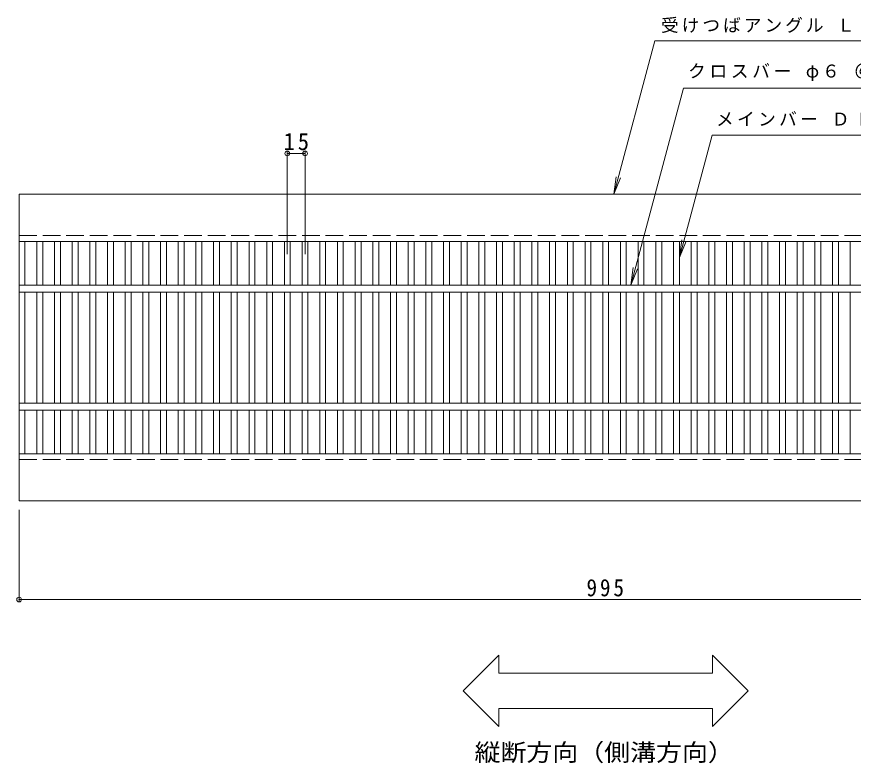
# Model space of a CAD drawing. Units: millimetres, scale not verified. Extents: x -905 to 910, y -686 to 619.
# Drawn here: x -705 to 4, y -14 to 619 of the extents above; entities that cross this region are included whole.
import ezdxf
from ezdxf.enums import TextEntityAlignment as Align

# ---------------------------------------------------------------- set-up
doc = ezdxf.new("R2010")
doc.units = ezdxf.units.MM
doc.header["$LTSCALE"] = 5
doc.header["$PDMODE"] = 32
doc.header["$PDSIZE"] = 4
doc.linetypes.add('DASHED3', pattern=[4, 3, -1])
for name, color, linetype, lineweight in [('1-1_1-1ﾚｲﾔ', 2, 'Continuous', 9), ('1-2_1-2ﾚｲﾔ', 3, 'Continuous', 9), ('1-4_1-4ﾚｲﾔ', 7, 'Continuous', 9), ('1-5_1-5ﾚｲﾔ', 7, 'Continuous', 9)]:
    doc.layers.add(name, color=color, linetype=linetype, lineweight=lineweight)
doc.styles.add('ＭＳ ゴシック', font='')
doc.styles.get('ＭＳ ゴシック').set_extended_font_data('MS Gothic')

msp = doc.modelspace()

# ---------------------------------------------------------------- linework, layer by layer
at = {"layer": '1-1_1-1ﾚｲﾔ'}
for p, q in [((-703.29, 468.158), (-703.29, 428.158)), ((-703.29, 468.158), (291.71, 468.158)), ((-703.29, 428.158), (291.71, 428.158)), ((-703.29, 248.158), (291.71, 248.158)), ((-703.29, 208.158), (-703.29, 248.158)), ((-703.29, 208.158), (291.71, 208.158))]:
    msp.add_line(p, q, dxfattribs=at)
at = {"layer": '1-1_1-1ﾚｲﾔ', "linetype": 'DASHED3'}
for p, q in [((-703.29, 433.158), (291.71, 433.158)), ((-703.29, 243.158), (291.71, 243.158))]:
    msp.add_line(p, q, dxfattribs=at)
at = {"layer": '1-2_1-2ﾚｲﾔ', "color": 7}
for p, q in [((-475.79, 504.362), (-475.79, 417.453)), ((-460.79, 504.362), (-460.79, 417.453)), ((-475.79, 502.862), (-460.79, 502.862))]:
    msp.add_line(p, q, dxfattribs=at)
at = {"layer": '1-2_1-2ﾚｲﾔ'}
for p, q in [((-703.29, 248.158), (-703.29, 428.158)), ((-698.29, 391.158), (-698.29, 428.158)), ((-688.29, 391.158), (-688.29, 428.158)), ((-683.29, 391.158), (-683.29, 428.158)), ((-673.29, 391.158), (-673.29, 428.158)), ((-668.29, 391.158), (-668.29, 428.158)), ((-658.29, 391.158), (-658.29, 428.158)), ((-653.29, 391.158), (-653.29, 428.158)), ((-643.29, 391.158), (-643.29, 428.158)), ((-638.29, 391.158), (-638.29, 428.158)), ((-628.29, 391.158), (-628.29, 428.158)), ((-623.29, 391.158), (-623.29, 428.158)), ((-613.29, 391.158), (-613.29, 428.158)), ((-608.29, 391.158), (-608.29, 428.158)), ((-598.29, 391.158), (-598.29, 428.158)), ((-593.29, 391.158), (-593.29, 428.158)), ((-583.29, 391.158), (-583.29, 428.158)), ((-578.29, 391.158), (-578.29, 428.158)), ((-568.29, 391.158), (-568.29, 428.158)), ((-563.29, 391.158), (-563.29, 428.158)), ((-553.29, 391.158), (-553.29, 428.158)), ((-548.29, 391.158), (-548.29, 428.158)), ((-538.29, 391.158), (-538.29, 428.158)), ((-533.29, 391.158), (-533.29, 428.158)), ((-523.29, 391.158), (-523.29, 428.158)), ((-518.29, 391.158), (-518.29, 428.158)), ((-508.29, 391.158), (-508.29, 428.158)), ((-503.29, 391.158), (-503.29, 428.158)), ((-493.29, 391.158), (-493.29, 428.158)), ((-488.29, 391.158), (-488.29, 428.158)), ((-478.29, 391.158), (-478.29, 428.158)), ((-473.29, 391.158), (-473.29, 428.158)), ((-463.29, 391.158), (-463.29, 428.158)), ((-458.29, 391.158), (-458.29, 428.158)), ((-448.29, 391.158), (-448.29, 428.158)), ((-443.29, 391.158), (-443.29, 428.158)), ((-433.29, 391.158), (-433.29, 428.158)), ((-428.29, 391.158), (-428.29, 428.158)), ((-418.29, 391.158), (-418.29, 428.158)), ((-413.29, 391.158), (-413.29, 428.158)), ((-403.29, 391.158), (-403.29, 428.158)), ((-398.29, 391.158), (-398.29, 428.158)), ((-388.29, 391.158), (-388.29, 428.158)), ((-383.29, 391.158), (-383.29, 428.158)), ((-373.29, 391.158), (-373.29, 428.158)), ((-368.29, 391.158), (-368.29, 428.158)), ((-358.29, 391.158), (-358.29, 428.158)), ((-353.29, 391.158), (-353.29, 428.158)), ((-343.29, 391.158), (-343.29, 428.158)), ((-338.29, 391.158), (-338.29, 428.158)), ((-328.29, 391.158), (-328.29, 428.158)), ((-323.29, 391.158), (-323.29, 428.158)), ((-313.29, 391.158), (-313.29, 428.158)), ((-308.29, 391.158), (-308.29, 428.158)), ((-298.291, 391.158), (-298.291, 428.158)), ((-293.29, 391.158), (-293.29, 428.158)), ((-283.291, 391.158), (-283.291, 428.158)), ((-278.29, 391.158), (-278.29, 428.158)), ((-268.291, 391.158), (-268.291, 428.158)), ((-263.29, 391.158), (-263.29, 428.158)), ((-253.291, 391.158), (-253.291, 428.158)), ((-248.29, 391.158), (-248.29, 428.158)), ((-238.291, 391.158), (-238.291, 428.158)), ((-233.29, 391.158), (-233.29, 428.158)), ((-223.291, 391.158), (-223.291, 428.158)), ((-218.29, 391.158), (-218.29, 428.158)), ((-208.291, 391.158), (-208.291, 428.158)), ((-203.29, 391.158), (-203.29, 428.158)), ((-193.291, 391.158), (-193.291, 428.158)), ((-188.29, 391.158), (-188.29, 428.158)), ((-178.291, 391.158), (-178.291, 428.158)), ((-173.29, 391.158), (-173.29, 428.158)), ((-163.291, 391.158), (-163.291, 428.158)), ((-158.29, 391.158), (-158.29, 428.158)), ((-148.291, 391.158), (-148.291, 428.158)), ((-143.29, 391.158), (-143.29, 428.158)), ((-133.291, 391.158), (-133.291, 428.158)), ((-128.29, 391.158), (-128.29, 428.158)), ((-118.291, 391.158), (-118.291, 428.158)), ((-113.29, 391.158), (-113.29, 428.158)), ((-103.291, 391.158), (-103.291, 428.158)), ((-98.29, 391.158), (-98.29, 428.158)), ((-88.291, 391.158), (-88.291, 428.158)), ((-83.29, 391.158), (-83.29, 428.158)), ((-73.291, 391.158), (-73.291, 428.158)), ((-68.29, 391.158), (-68.29, 428.158)), ((-58.291, 391.158), (-58.291, 428.158)), ((-53.29, 391.158), (-53.29, 428.158)), ((-43.291, 391.158), (-43.291, 428.158)), ((-38.29, 391.158), (-38.29, 428.158)), ((-28.291, 391.158), (-28.291, 428.158)), ((-23.291, 391.158), (-23.291, 428.158)), ((-13.291, 391.158), (-13.291, 428.158)), ((-8.29, 391.158), (-8.29, 428.158)), ((1.709, 391.158), (1.709, 428.158)), ((291.71, 391.158), (-703.29, 391.158)), ((291.71, 385.158), (-703.29, 385.158)), ((-698.29, 291.158), (-698.29, 385.158)), ((-688.29, 291.158), (-688.29, 385.158)), ((-683.29, 291.158), (-683.29, 385.158)), ((-673.29, 291.158), (-673.29, 385.158)), ((-668.29, 291.158), (-668.29, 385.158)), ((-658.29, 291.158), (-658.29, 385.158)), ((-653.29, 291.158), (-653.29, 385.158)), ((-643.29, 291.158), (-643.29, 385.158)), ((-638.29, 291.158), (-638.29, 385.158)), ((-628.29, 291.158), (-628.29, 385.158)), ((-623.29, 291.158), (-623.29, 385.158)), ((-613.29, 291.158), (-613.29, 385.158)), ((-608.29, 291.158), (-608.29, 385.158)), ((-598.29, 291.158), (-598.29, 385.158)), ((-593.29, 291.158), (-593.29, 385.158)), ((-583.29, 291.158), (-583.29, 385.158)), ((-578.29, 291.158), (-578.29, 385.158)), ((-568.29, 291.158), (-568.29, 385.158)), ((-563.29, 291.158), (-563.29, 385.158)), ((-553.29, 291.158), (-553.29, 385.158)), ((-548.29, 291.158), (-548.29, 385.158)), ((-538.29, 291.158), (-538.29, 385.158)), ((-533.29, 291.158), (-533.29, 385.158)), ((-523.29, 291.158), (-523.29, 385.158)), ((-518.29, 291.158), (-518.29, 385.158)), ((-508.29, 291.158), (-508.29, 385.158)), ((-503.29, 291.158), (-503.29, 385.158)), ((-493.29, 291.158), (-493.29, 385.158)), ((-488.29, 291.158), (-488.29, 385.158)), ((-478.29, 291.158), (-478.29, 385.158)), ((-473.29, 291.158), (-473.29, 385.158)), ((-463.29, 291.158), (-463.29, 385.158)), ((-458.29, 291.158), (-458.29, 385.158)), ((-448.29, 291.158), (-448.29, 385.158)), ((-443.29, 291.158), (-443.29, 385.158)), ((-433.29, 291.158), (-433.29, 385.158)), ((-428.29, 291.158), (-428.29, 385.158)), ((-418.29, 291.158), (-418.29, 385.158)), ((-413.29, 291.158), (-413.29, 385.158)), ((-403.29, 291.158), (-403.29, 385.158)), ((-398.29, 291.158), (-398.29, 385.158)), ((-388.29, 291.158), (-388.29, 385.158)), ((-383.29, 291.158), (-383.29, 385.158)), ((-373.29, 291.158), (-373.29, 385.158)), ((-368.29, 291.158), (-368.29, 385.158)), ((-358.29, 291.158), (-358.29, 385.158)), ((-353.29, 291.158), (-353.29, 385.158)), ((-343.29, 291.158), (-343.29, 385.158)), ((-338.29, 291.158), (-338.29, 385.158)), ((-328.29, 291.158), (-328.29, 385.158)), ((-323.29, 291.158), (-323.29, 385.158)), ((-313.29, 291.158), (-313.29, 385.158)), ((-308.29, 291.158), (-308.29, 385.158)), ((-298.291, 291.158), (-298.291, 385.158)), ((-293.29, 291.158), (-293.29, 385.158)), ((-283.291, 291.158), (-283.291, 385.158)), ((-278.29, 291.158), (-278.29, 385.158)), ((-268.291, 291.158), (-268.291, 385.158)), ((-263.29, 291.158), (-263.29, 385.158)), ((-253.291, 291.158), (-253.291, 385.158)), ((-248.29, 291.158), (-248.29, 385.158)), ((-238.291, 291.158), (-238.291, 385.158)), ((-233.29, 291.158), (-233.29, 385.158)), ((-223.291, 291.158), (-223.291, 385.158)), ((-218.29, 291.158), (-218.29, 385.158)), ((-208.291, 291.158), (-208.291, 385.158)), ((-203.29, 291.158), (-203.29, 385.158)), ((-193.291, 291.158), (-193.291, 385.158)), ((-188.29, 291.158), (-188.29, 385.158)), ((-178.291, 291.158), (-178.291, 385.158)), ((-173.29, 291.158), (-173.29, 385.158)), ((-163.291, 291.158), (-163.291, 385.158)), ((-158.29, 291.158), (-158.29, 385.158)), ((-148.291, 291.158), (-148.291, 385.158)), ((-143.29, 291.158), (-143.29, 385.158)), ((-133.291, 291.158), (-133.291, 385.158)), ((-128.29, 291.158), (-128.29, 385.158)), ((-118.291, 291.158), (-118.291, 385.158)), ((-113.29, 291.158), (-113.29, 385.158)), ((-103.291, 291.158), (-103.291, 385.158)), ((-98.29, 291.158), (-98.29, 385.158)), ((-88.291, 291.158), (-88.291, 385.158)), ((-83.29, 291.158), (-83.29, 385.158)), ((-73.291, 291.158), (-73.291, 385.158)), ((-68.29, 291.158), (-68.29, 385.158)), ((-58.291, 291.158), (-58.291, 385.158)), ((-53.29, 291.158), (-53.29, 385.158)), ((-43.291, 291.158), (-43.291, 385.158)), ((-38.29, 291.158), (-38.29, 385.158)), ((-28.291, 291.158), (-28.291, 385.158)), ((-23.291, 291.158), (-23.291, 385.158)), ((-13.291, 291.158), (-13.291, 385.158)), ((-8.29, 291.158), (-8.29, 385.158)), ((1.709, 291.158), (1.709, 385.158)), ((291.71, 291.158), (-703.29, 291.158)), ((291.71, 285.158), (-703.29, 285.158)), ((-698.29, 248.158), (-698.29, 285.158)), ((-688.29, 248.158), (-688.29, 285.158)), ((-683.29, 248.158), (-683.29, 285.158)), ((-673.29, 248.158), (-673.29, 285.158)), ((-668.29, 248.158), (-668.29, 285.158)), ((-658.29, 248.158), (-658.29, 285.158)), ((-653.29, 248.158), (-653.29, 285.158)), ((-643.29, 248.158), (-643.29, 285.158)), ((-638.29, 248.158), (-638.29, 285.158)), ((-628.29, 248.158), (-628.29, 285.158)), ((-623.29, 248.158), (-623.29, 285.158)), ((-613.29, 248.158), (-613.29, 285.158)), ((-608.29, 248.158), (-608.29, 285.158)), ((-598.29, 248.158), (-598.29, 285.158)), ((-593.29, 248.158), (-593.29, 285.158)), ((-583.29, 248.158), (-583.29, 285.158)), ((-578.29, 248.158), (-578.29, 285.158)), ((-568.29, 248.158), (-568.29, 285.158)), ((-563.29, 248.158), (-563.29, 285.158)), ((-553.29, 248.158), (-553.29, 285.158)), ((-548.29, 248.158), (-548.29, 285.158)), ((-538.29, 248.158), (-538.29, 285.158)), ((-533.29, 248.158), (-533.29, 285.158)), ((-523.29, 248.158), (-523.29, 285.158)), ((-518.29, 248.158), (-518.29, 285.158)), ((-508.29, 248.158), (-508.29, 285.158)), ((-503.29, 248.158), (-503.29, 285.158)), ((-493.29, 248.158), (-493.29, 285.158)), ((-488.29, 248.158), (-488.29, 285.158)), ((-478.29, 248.158), (-478.29, 285.158)), ((-473.29, 248.158), (-473.29, 285.158)), ((-463.29, 248.158), (-463.29, 285.158)), ((-458.29, 248.158), (-458.29, 285.158)), ((-448.29, 248.158), (-448.29, 285.158)), ((-443.29, 248.158), (-443.29, 285.158)), ((-433.29, 248.158), (-433.29, 285.158)), ((-428.29, 248.158), (-428.29, 285.158)), ((-418.29, 248.158), (-418.29, 285.158)), ((-413.29, 248.158), (-413.29, 285.158)), ((-403.29, 248.158), (-403.29, 285.158)), ((-398.29, 248.158), (-398.29, 285.158)), ((-388.29, 248.158), (-388.29, 285.158)), ((-383.29, 248.158), (-383.29, 285.158)), ((-373.29, 248.158), (-373.29, 285.158)), ((-368.29, 248.158), (-368.29, 285.158)), ((-358.29, 248.158), (-358.29, 285.158)), ((-353.29, 248.158), (-353.29, 285.158)), ((-343.29, 248.158), (-343.29, 285.158)), ((-338.29, 248.158), (-338.29, 285.158)), ((-328.29, 248.158), (-328.29, 285.158)), ((-323.29, 248.158), (-323.29, 285.158)), ((-313.29, 248.158), (-313.29, 285.158)), ((-308.29, 248.158), (-308.29, 285.158)), ((-298.291, 248.158), (-298.291, 285.158)), ((-293.29, 248.158), (-293.29, 285.158)), ((-283.291, 248.158), (-283.291, 285.158)), ((-278.29, 248.158), (-278.29, 285.158)), ((-268.291, 248.158), (-268.291, 285.158)), ((-263.29, 248.158), (-263.29, 285.158)), ((-253.291, 248.158), (-253.291, 285.158)), ((-248.29, 248.158), (-248.29, 285.158)), ((-238.291, 248.158), (-238.291, 285.158)), ((-233.29, 248.158), (-233.29, 285.158)), ((-223.291, 248.158), (-223.291, 285.158)), ((-218.29, 248.158), (-218.29, 285.158)), ((-208.291, 248.158), (-208.291, 285.158)), ((-203.29, 248.158), (-203.29, 285.158)), ((-193.291, 248.158), (-193.291, 285.158)), ((-188.29, 248.158), (-188.29, 285.158)), ((-178.291, 248.158), (-178.291, 285.158)), ((-173.29, 248.158), (-173.29, 285.158)), ((-163.291, 248.158), (-163.291, 285.158)), ((-158.29, 248.158), (-158.29, 285.158)), ((-148.291, 248.158), (-148.291, 285.158)), ((-143.29, 248.158), (-143.29, 285.158)), ((-133.291, 248.158), (-133.291, 285.158)), ((-128.29, 248.158), (-128.29, 285.158)), ((-118.291, 248.158), (-118.291, 285.158)), ((-113.29, 248.158), (-113.29, 285.158)), ((-103.291, 248.158), (-103.291, 285.158)), ((-98.29, 248.158), (-98.29, 285.158)), ((-88.291, 248.158), (-88.291, 285.158)), ((-83.29, 248.158), (-83.29, 285.158)), ((-73.291, 248.158), (-73.291, 285.158)), ((-68.29, 248.158), (-68.29, 285.158)), ((-58.291, 248.158), (-58.291, 285.158)), ((-53.29, 248.158), (-53.29, 285.158)), ((-43.291, 248.158), (-43.291, 285.158)), ((-38.29, 248.158), (-38.29, 285.158)), ((-28.291, 248.158), (-28.291, 285.158)), ((-23.291, 248.158), (-23.291, 285.158)), ((-13.291, 248.158), (-13.291, 285.158)), ((-8.29, 248.158), (-8.29, 285.158)), ((1.709, 248.158), (1.709, 285.158))]:
    msp.add_line(p, q, dxfattribs=at)
at = {"layer": '1-2_1-2ﾚｲﾔ', "color": 7}
for p in [(-475.79, 502.862), (-460.79, 502.862)]:
    msp.add_point(p, dxfattribs=at)
at = {"layer": '1-4_1-4ﾚｲﾔ'}
for p, q in [((-198.927, 468.158), (-196.969, 483.03)), ((-198.927, 468.158), (-193.187, 482.017)), ((-143.29, 414.553), (-141.332, 429.424)), ((-143.29, 414.553), (-137.55, 428.411)), ((-184.559, 391.158), (-182.601, 406.03)), ((-184.559, 391.158), (-178.819, 405.016)), ((-703.29, 200.658), (-703.29, 123.027)), ((-703.29, 124.527), (291.71, 124.527))]:
    msp.add_line(p, q, dxfattribs=at)
msp.add_point((-703.29, 124.527), dxfattribs=at)
at = {"layer": '1-5_1-5ﾚｲﾔ'}
for p, q in [((-164.093, 598.159), (-198.927, 468.158)), ((-164.093, 598.159), (127.385, 598.159)), ((-139.811, 558.159), (-184.559, 391.158)), ((-139.811, 558.159), (46.59, 558.159)), ((-115.529, 518.159), (-143.29, 414.553)), ((-115.529, 518.159), (122.771, 518.159)), ((-296.428, 77.465), (-326.734, 47.159)), ((-296.428, 77.465), (-296.428, 62.159)), ((-115.153, 77.465), (-84.847, 47.159)), ((-115.153, 77.465), (-115.153, 62.159)), ((-296.428, 62.159), (-115.153, 62.159)), ((-326.734, 47.159), (-296.428, 16.852)), ((-84.847, 47.159), (-115.153, 16.852)), ((-296.428, 32.159), (-296.428, 16.852)), ((-296.428, 32.159), (-115.153, 32.159)), ((-115.153, 32.159), (-115.153, 16.852))]:
    msp.add_line(p, q, dxfattribs=at)

# ---------------------------------------------------------------- texts
at = {"layer": '1-2_1-2ﾚｲﾔ', "color": 2, "insert": (-478.915, 505.362), "char_height": 14.66, "attachment_point": 7, "style": 'ＭＳ ゴシック'}
msp.add_mtext('\\T1.27;\\W0.95;15', dxfattribs=at)
at = {"layer": '1-4_1-4ﾚｲﾔ', "color": 2, "insert": (-222.04, 127.027), "char_height": 14.66, "attachment_point": 7, "style": 'ＭＳ ゴシック'}
msp.add_mtext('\\T1.27;\\W0.9;995', dxfattribs=at)
at = {"layer": '1-5_1-5ﾚｲﾔ', "color": 2, "style": 'ＭＳ ゴシック', "width": 1.1}
msp.add_text('縦断方向（側溝方向）', height=14.66, dxfattribs=at).set_placement((-317.04, -16.802), align=Align.BOTTOM_LEFT)
at = {"layer": '1-5_1-5ﾚｲﾔ', "char_height": 11, "attachment_point": 7, "style": 'ＭＳ ゴシック'}
for s, insert in [('\\T1.17;受けつばアングル\\~Ｌ４０×４０×５', (-158.865, 604.872)), ('\\T1.21;クロスバー\\~φ６\\~＠100', (-135.91, 564.148)), ('\\T1.19;メインバー\\~ＤⅠ－２５\u3000＠15', (-112.229, 525.394))]:
    msp.add_mtext(s, dxfattribs=dict(at, insert=insert))

doc.saveas('drawing.dxf')
